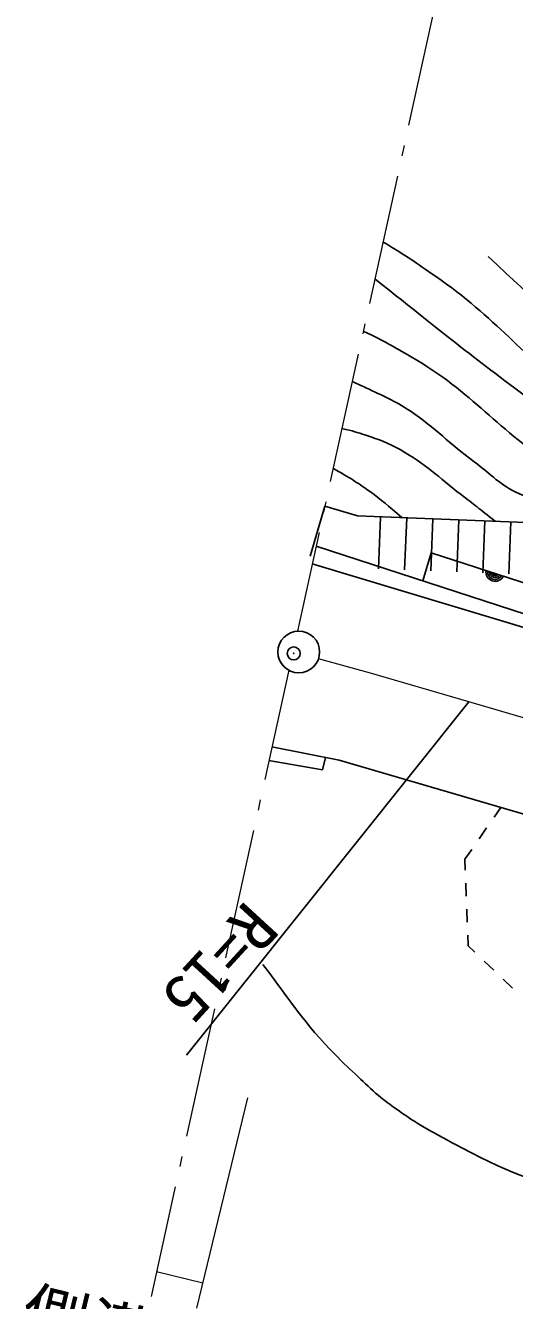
# Model space of a CAD drawing. Units: millimetres, scale not verified. Extents: x 40000 to 680000, y 20000 to 380000.
# Drawn here: x 385332 to 404076, y 242614 to 291528 of the extents above; entities that cross this region are included whole.
import ezdxf
from ezdxf.enums import TextEntityAlignment as Align

# ---------------------------------------------------------------- set-up
doc = ezdxf.new("R2010")
doc.units = ezdxf.units.MM
doc.header["$LTSCALE"] = 1000
doc.header["$PDMODE"] = 32
doc.header["$PDSIZE"] = 500
doc.linetypes.add('CHAIN', pattern=[18.5, 12, -1.5, 3.5, -1.5])
for name, color, linetype, lineweight in [('M-BGD', 7, 'Continuous', 25), ('M-BMK', 2, 'CHAIN', 13), ('M-BMK-HTXT', 7, 'Continuous', 13), ('M-BMK-SRVR', 3, 'Continuous', 25), ('M-STR-HTXT', 7, 'Continuous', 13)]:
    doc.layers.add(name, color=color, linetype=linetype, lineweight=lineweight)
doc.layers.add('M-OTRS', color=6, linetype='Continuous')
doc.styles.add('ＭＳ ゴシック', font='')
doc.styles.get('ＭＳ ゴシック').set_extended_font_data('MS Gothic')

msp = doc.modelspace()

# ---------------------------------------------------------------- linework, layer by layer
at = {"layer": 'M-BGD'}
for p, q in [((396805, 273086), (396239, 271168)), ((398944, 272682), (398866, 270683)), ((399944, 272642), (399865, 270644)), ((400943, 272603), (400864, 270605)), ((401942, 272564), (401863, 270565)), ((402941, 272525), (402863, 270526)), ((403940, 272485), (403862, 270487)), ((400564, 270221), (400879, 271301)), ((400879, 271301), (417165, 266006)), ((403555, 261531), (403293, 261152)), ((403008, 260741), (402723, 260330)), ((402438, 259920), (402175, 259541)), ((402175, 259541), (402191, 259128)), ((402209, 258628), (402228, 258129)), ((402247, 257629), (402266, 257129)), ((402285, 256630), (402300, 256217)), ((402300, 256217), (402554, 255977)), ((402917, 255633), (403280, 255289)), ((403643, 254945), (404006, 254601))]:
    msp.add_line(p, q, dxfattribs=at)
for points in [[(396805, 273086), (398054, 272717), (404831, 272450), (407830, 271473), (410741, 271162), (413496, 271273), (417979, 269563)], [(396469, 271553), (412067, 266480), (413508, 265972), (426519, 261944), (430800, 260671), (435674, 259357), (436946, 259060), (440040, 258594), (440887, 258509)], [(396321, 270878), (404949, 268273), (411855, 265929), (415966, 264615), (424527, 261986), (427960, 260926), (431181, 259993), (434954, 258976), (436861, 258509), (439785, 258085), (440972, 257958)], [(394774, 263854), (397359, 263346), (410243, 259572), (413719, 258554), (427748, 254187), (431011, 253212), (435631, 251940), (436521, 251812), (438725, 251558), (440463, 251431), (441565, 251430)], [(394663, 263328), (396715, 262976), (396827, 263450)]]:
    msp.add_lwpolyline(points, dxfattribs=at)
for radius, start, end in [(354, 170.7856, 333.1908), (283, 173.0096, 330.9667), (212, 176.756, 327.2204), (142, 184.4677, 319.5087), (100, 194.7853, 309.191)]:
    msp.add_arc((403333, 270561), radius, start, end, dxfattribs=at)
for points, knots in [([(399032, 283228), (400002, 282649), (400274, 282444), (401049, 281910), (403396, 280288), (404335, 278897), (406600, 277162), (407465, 276500), (407874, 276000), (408847, 275509), (412104, 273862), (414098, 273305), (417450, 271863), (418798, 271282), (419506, 270842), (420883, 270336), (422972, 269569), (424134, 269070), (426308, 268598), (428363, 268152), (429172, 268087), (431649, 267919)], [0, 0, 0, 0, 1, 1, 1, 2, 2, 2, 3, 3, 3, 4, 4, 4, 5, 5, 5, 6, 6, 6, 7, 7, 7, 7]), ([(403069, 282663), (405043, 280829), (405571, 280308), (407270, 278909), (408348, 278022), (408713, 277728), (410076, 276695)], [0, 0, 0, 0, 1, 1, 1, 2, 2, 2, 2]), ([(398720, 281808), (401698, 279447), (402469, 278803), (404951, 276982), (406133, 276114), (406686, 275442), (407999, 274788), (409980, 273801), (411201, 273496), (413254, 272668), (414363, 272221), (415029, 272068), (416094, 271524), (417394, 270858), (417841, 270475), (419186, 269420)], [0, 0, 0, 0, 1, 1, 1, 2, 2, 2, 3, 3, 3, 4, 4, 4, 5, 5, 5, 5]), ([(398281, 279805), (399156, 279388), (399410, 279222), (400116, 278816), (402511, 277435), (403410, 276003), (405752, 274534), (406532, 274045), (406924, 273667), (407787, 273347), (410237, 272438), (411708, 272226), (414187, 271397), (414856, 271173), (415235, 271048), (415872, 270744), (416588, 270402), (416835, 270227), (417616, 269702)], [0, 0, 0, 0, 1, 1, 1, 2, 2, 2, 3, 3, 3, 4, 4, 4, 5, 5, 5, 6, 6, 6, 6]), ([(397855, 277866), (398107, 277757), (398175, 277724), (398378, 277629), (399056, 277313), (399451, 277155), (400073, 276739), (401092, 276057), (401543, 275514), (402531, 274789), (403201, 274297), (403510, 273898), (404269, 273559), (406396, 272610), (407709, 272385), (409906, 271609), (410382, 271441), (410532, 271389), (411124, 271177)], [0, 0, 0, 0, 1, 1, 1, 2, 2, 2, 3, 3, 3, 4, 4, 4, 5, 5, 5, 6, 6, 6, 6]), ([(397461, 276073), (397897, 275963), (398024, 275925), (398378, 275806), (398905, 275630), (399206, 275528), (399692, 275255), (400682, 274699), (401132, 274222), (402033, 273529), (402545, 273135), (402711, 273008), (403337, 272509)], [0, 0, 0, 0, 1, 1, 1, 2, 2, 2, 3, 3, 3, 4, 4, 4, 4]), ([(397125, 274543), (397794, 274152), (397994, 274036), (398516, 273659), (399022, 273293), (399191, 273146), (399758, 272650)], [0, 0, 0, 0, 1, 1, 1, 2, 2, 2, 2]), ([(394434, 255505), (395872, 253579), (396271, 252911), (397739, 251520), (398378, 250915), (398721, 250552), (399434, 250037), (400403, 249336), (401009, 249033), (402062, 248468), (404086, 247383), (404944, 247177), (407529, 246306)], [0, 0, 0, 0, 1, 1, 1, 2, 2, 2, 3, 3, 3, 4, 4, 4, 4])]:
    msp.add_open_spline(points, degree=3, knots=knots, dxfattribs=at)
at = {"layer": 'M-BMK'}
msp.add_lwpolyline([(468667, 293525), (467838, 292377), (466805, 290661), (466080, 289219), (465347, 287070), (464330, 283887), (460609, 269368), (460087, 267739), (458921, 265361), (457282, 262779), (454744, 259996), (453033, 258685), (449472, 256658), (447473, 255980), (444046, 255174), (441924, 255019), (439741, 255069), (438185, 255336), (435675, 255758), (416966, 261162), (407326, 264120), (402323, 265582), (398557, 266682), (396564, 267236)], dxfattribs=at)
at = {"layer": 'M-BMK-HTXT'}
for p, q in [((401088, 292589), (400015, 287705)), ((399844, 286924), (399758, 286533)), ((399586, 285752), (398514, 280868)), ((398343, 280087), (398257, 279696)), ((398085, 278914), (397013, 274031)), ((396841, 273249), (396756, 272859)), ((396584, 272077), (395753, 268292)), ((395423, 266792), (394502, 262596)), ((394331, 261815), (394245, 261424)), ((394073, 260643), (393001, 255759)), ((392829, 254978), (392743, 254587)), ((392572, 253806), (391500, 248922)), ((391328, 248141), (391242, 247750)), ((391071, 246969), (390149, 242773))]:
    msp.add_line(p, q, dxfattribs=at)
at = {"layer": 'M-BMK-SRVR'}
msp.add_line((402323, 265582), (391503, 252028), dxfattribs=at)
msp.add_circle((395807, 267494), 800, dxfattribs=at)
at = {"layer": 'M-OTRS'}
msp.add_point((395613, 267438), dxfattribs=at)
at = {"layer": 'M-STR-HTXT'}
for p, q in [((393837, 250385), (391891, 242322)), ((390358, 243721), (392125, 243295))]:
    msp.add_line(p, q, dxfattribs=at)

# ---------------------------------------------------------------- texts
at = {"layer": 'M-BMK-SRVR', "style": 'ＭＳ ゴシック'}
msp.add_text('R=15', height=1833, rotation=227.415, dxfattribs=at).set_placement((394471, 257392), align=Align.MIDDLE_LEFT)
at = {"layer": 'M-STR-HTXT', "style": 'ＭＳ ゴシック'}
msp.add_text('側溝L=2.0', height=1833, rotation=346.427, dxfattribs=at).set_placement((390370, 239546), align=Align.BOTTOM_CENTER)

doc.saveas('drawing.dxf')
